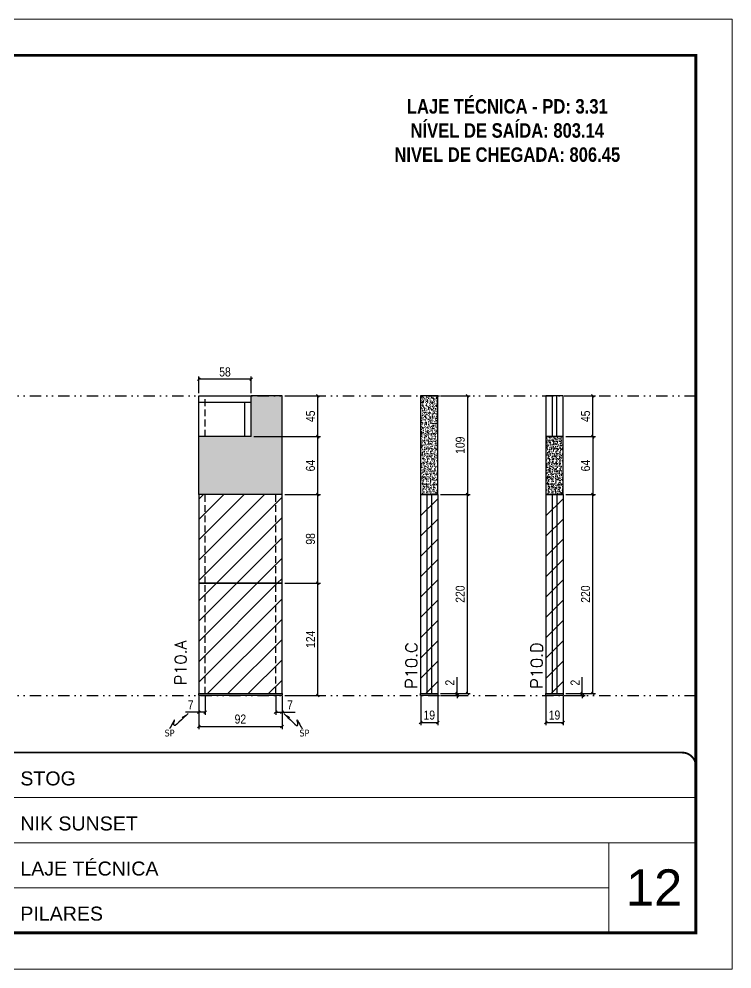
# Model space of a CAD drawing. Extents: x 808 to 7089, y -98 to 17032.
# Drawn here: x 6274 to 7062, y 13685 to 14735 of the extents above; entities that cross this region are included whole.
import ezdxf

# ---------------------------------------------------------------- set-up
doc = ezdxf.new("R2010")
doc.units = 0
for name, pattern in [('CONTINUO', [0]), ('DASHED', [0.75, 0.5, -0.25]), ('DIVIDE2', [0.625, 0.25, -0.125, 0, -0.125, 0, -0.125]), ('HIDDEN', [0.375, 0.25, -0.125])]:
    doc.linetypes.add(name, pattern=pattern)
for name, color, linetype, lineweight in [('CARIMBO', 255, 'Continuous', 9), ('Folhas', 255, 'Continuous', 9), ('REAPROVEITAMENTO', 251, 'Continuous', 9), ('SARRAFO DE PRESSAO', 251, 'DASHED', 9), ('Texto Seção', 7, 'Continuous', 15)]:
    doc.layers.add(name, color=color, linetype=linetype, lineweight=lineweight)
for name, color, linetype in [('COTA', 241, 'Continuous'), ('NOMENCLATURA', 7, 'Continuous'), ('Nível', 160, 'Continuous'), ('Painéis', 200, 'Continuous'), ('SARR_2.2x7', 40, 'Continuous'), ('Sarrafo de Pressão', 42, 'HIDDEN'), ('texto', 7, 'Continuous')]:
    doc.layers.add(name, color=color, linetype=linetype)
doc.styles.add('ARIAL', font='arial.ttf')
doc.styles.add('COTA TECNICA', font='techl___.ttf', dxfattribs={"height": 10})
doc.styles.add('COTA TECNICA-50', font='techl___.ttf', dxfattribs={"height": 10})
doc.styles.add('REGUA-120', font='ROMANS.shx', dxfattribs={"height": 15})
doc.styles.add('ROMANC', font='techb___.ttf', dxfattribs={"height": 2.5})
doc.styles.get("Standard").update_dxf_attribs({"font": 'arial.ttf'})
doc.dimstyles.new('COTA PAINEL-50', dxfattribs={"dimtxt": 10, "dimasz": 3, "dimexe": 3, "dimexo": 3, "dimgap": 3, "dimtad": 1, "dimdec": 1, "dimzin": 12, "dimdsep": 46, "dimtxsty": 'COTA TECNICA-50', "dimblk1": 'OBLIQUE', "dimblk2": 'OBLIQUE', "dimsah": 1, "dimcen": 0.9, "dimclrd": 4, "dimclre": 4, "dimclrt": 240, "dimadec": 1, "dimazin": 3, "dimtfac": 1, "dimtdec": 1, "dimtmove": 0, "dimatfit": 3, "dimfxl": 1, "dimtolj": 1, "dimtzin": 12, "dimarcsym": 0})
doc.dimstyles.new('PAINEL', dxfattribs={"dimtxt": 10, "dimasz": 3, "dimexe": 3, "dimexo": 3, "dimgap": 3, "dimtad": 1, "dimdec": 1, "dimzin": 12, "dimdsep": 46, "dimtxsty": 'COTA TECNICA', "dimblk1": 'OBLIQUE', "dimblk2": 'OBLIQUE', "dimsah": 1, "dimcen": 0.9, "dimclrd": 4, "dimclre": 4, "dimclrt": 240, "dimadec": 1, "dimazin": 3, "dimtfac": 1, "dimtdec": 1, "dimtmove": 0, "dimatfit": 3, "dimfxl": 1, "dimtolj": 1, "dimtzin": 12, "dimarcsym": 0})
doc.dimstyles.get("Standard").update_dxf_attribs({"dimtxt": 0.18, "dimasz": 0.18, "dimexe": 0.18, "dimexo": 0.0625, "dimgap": 0.09, "dimtad": 0, "dimtih": 1, "dimtoh": 1, "dimdec": 4, "dimzin": 0, "dimdsep": 46, "dimtxsty": 'Standard', "dimcen": 0.09, "dimadec": 0, "dimazin": 0, "dimtfac": 1, "dimtdec": 4, "dimtofl": 0, "dimtmove": 0, "dimatfit": 3, "dimfxl": 1, "dimtolj": 1, "dimtzin": 0, "dimarcsym": 0})
pattern_1 = [(45, (1585, 0), (-11.22532, 11.22532), [])]

# ---------------------------------------------------------------- blocks, each defined once
blk = doc.blocks.new('9999999999')
at = {"color": 30, "linetype": 'CONTINUO'}
for p, q in [((98564.6, 34379.6), (99584, 34379.6)), ((98564.6, 34329.8), (99488, 34329.8)), ((99584, 34329.8), (99488, 34329.8)), ((99488, 34329.8), (99488, 34230.2)), ((98564.6, 34280), (99488, 34280))]:
    blk.add_line(p, q, dxfattribs=at)
at = {"color": 30, "linetype": 'CONTINUO', "const_width": 2}
blk.add_lwpolyline([(99584, 34230.2), (99584, 34414.4, 0.414214), (99569, 34429.4), (98229, 34429.4, 0.414214), (98214, 34414.4), (98214, 34245.2, 0.414214), (98229, 34230.2), (99584, 34230.2)], format="xyb", dxfattribs=at)
at = {"layer": 'Folhas'}
blk.add_lwpolyline([(98139, 34190.2), (99624, 34190.2), (99624, 35240.2), (98139, 35240.2)], close=True, dxfattribs=at)
at = {"layer": 'Folhas', "color": 30, "const_width": 3}
blk.add_lwpolyline([(98214, 34230.2), (99584, 34230.2), (99584, 35200.2), (98214, 35200.2)], close=True, dxfattribs=at)
at = {"color": 7, "linetype": 'Continuous', "ltscale": 5, "style": 'ARIAL'}
for s, height, p in [('STOG', 15.48, (98837.7, 34393.1)), ('NIK SUNSET', 15.48, (98837.7, 34343.3)), ('LAJE TÉCNICA', 15.483, (98837.7, 34293.5)), ('PILARES', 15.48, (98837.7, 34243.7))]:
    blk.add_text(s, height=height, dxfattribs=at).set_placement(p)
blk = doc.blocks.new('_Oblique')
at = {"color": 0, "linetype": 'ByBlock', "lineweight": -2}
blk.add_line((-0.5, -0.5), (0.5, 0.5), dxfattribs=at)
blk = doc.blocks.new('*D258')
at = {"layer": 'COTA', "color": 4, "lineweight": -2, "transparency": 16777216}
for p, q in [((6472.5, 13986.7), (6472.5, 13950.4)), ((6564.5, 13986.7), (6564.5, 13950.4)), ((6472.5, 13953.4), (6564.5, 13953.4))]:
    blk.add_line(p, q, dxfattribs=at)
at = {"layer": 'Defpoints', "color": 0, "transparency": 16777216}
for p in [(6472.5, 13989.7), (6564.5, 13989.7), (6564.5, 13953.4)]:
    blk.add_point(p, dxfattribs=at)
at = {"layer": 'COTA', "color": 4, "lineweight": -2, "transparency": 16777216, "xscale": 3, "yscale": 3, "zscale": 3, "rotation": 180}
blk.add_blockref('_Oblique', (6472.5, 13953.4), dxfattribs=at)
at = {"layer": 'COTA', "color": 4, "lineweight": -2, "transparency": 16777216, "xscale": 3, "yscale": 3, "zscale": 3}
blk.add_blockref('_Oblique', (6564.5, 13953.4), dxfattribs=at)
at = {"layer": 'COTA', "color": 240, "transparency": 16777216, "insert": (6518.5, 13961.5), "char_height": 10, "attachment_point": 5, "style": 'COTA TECNICA'}
blk.add_mtext('\\A1;92', dxfattribs=at)
blk = doc.blocks.new('*D259')
at = {"layer": 'COTA', "color": 4, "lineweight": -2, "transparency": 16777216}
for p, q in [((6479.5, 13986.7), (6479.5, 13966.2)), ((6472.5, 13984.7), (6472.5, 13966.2)), ((6472.5, 13969.2), (6457.8, 13969.2)), ((6479.5, 13969.2), (6472.5, 13969.2))]:
    blk.add_line(p, q, dxfattribs=at)
at = {"layer": 'Defpoints', "color": 0, "transparency": 16777216}
for p in [(6472.5, 13987.7), (6479.5, 13989.7), (6472.5, 13969.2)]:
    blk.add_point(p, dxfattribs=at)
at = {"layer": 'COTA', "color": 4, "lineweight": -2, "transparency": 16777216, "xscale": 3, "yscale": 3, "zscale": 3, "rotation": 180}
blk.add_blockref('_Oblique', (6472.5, 13969.2), dxfattribs=at)
at = {"layer": 'COTA', "color": 4, "lineweight": -2, "transparency": 16777216, "xscale": 3, "yscale": 3, "zscale": 3}
blk.add_blockref('_Oblique', (6479.5, 13969.2), dxfattribs=at)
at = {"layer": 'COTA', "color": 240, "transparency": 16777216, "insert": (6463.6, 13977.3), "char_height": 10, "attachment_point": 5, "style": 'COTA TECNICA-50'}
blk.add_mtext('\\A1;7', dxfattribs=at)
blk = doc.blocks.new('*D260')
at = {"layer": 'COTA', "color": 4, "lineweight": -2, "transparency": 16777216}
for p, q in [((6557.5, 13986.7), (6557.5, 13966.2)), ((6564.5, 13984.7), (6564.5, 13966.2)), ((6557.5, 13969.2), (6564.5, 13969.2)), ((6564.5, 13969.2), (6579.2, 13969.2))]:
    blk.add_line(p, q, dxfattribs=at)
at = {"layer": 'Defpoints', "color": 0, "transparency": 16777216}
for p in [(6557.5, 13989.7), (6564.5, 13987.7), (6564.5, 13969.2)]:
    blk.add_point(p, dxfattribs=at)
at = {"layer": 'COTA', "color": 4, "lineweight": -2, "transparency": 16777216, "xscale": 3, "yscale": 3, "zscale": 3, "rotation": 180}
blk.add_blockref('_Oblique', (6557.5, 13969.2), dxfattribs=at)
at = {"layer": 'COTA', "color": 4, "lineweight": -2, "transparency": 16777216, "xscale": 3, "yscale": 3, "zscale": 3}
blk.add_blockref('_Oblique', (6564.5, 13969.2), dxfattribs=at)
at = {"layer": 'COTA', "color": 240, "transparency": 16777216, "insert": (6573.4, 13977.3), "char_height": 10, "attachment_point": 5, "style": 'COTA TECNICA-50'}
blk.add_mtext('\\A1;7', dxfattribs=at)
blk = doc.blocks.new('*D261')
at = {"layer": 'COTA', "color": 4, "linetype": 'ByBlock', "lineweight": -2, "transparency": 16777216}
for p, q in [((6567.5, 14111.7), (6607.2, 14111.7)), ((6604.2, 13987.7), (6604.2, 14111.7)), ((6567.5, 13987.7), (6607.2, 13987.7))]:
    blk.add_line(p, q, dxfattribs=at)
at = {"layer": 'Defpoints', "color": 0, "linetype": 'ByBlock', "transparency": 16777216}
for p in [(6564.5, 14111.7), (6604.2, 14111.7), (6564.5, 13987.7)]:
    blk.add_point(p, dxfattribs=at)
at = {"layer": 'COTA', "color": 4, "linetype": 'ByBlock', "lineweight": -2, "transparency": 16777216, "xscale": 3, "yscale": 3, "zscale": 3}
for p, rotation in [((6604.2, 14111.7), 90), ((6604.2, 13987.7), 270)]:
    blk.add_blockref('_Oblique', p, dxfattribs=dict(at, rotation=rotation))
at = {"layer": 'COTA', "color": 240, "linetype": 'ByBlock', "transparency": 16777216, "insert": (6596.1, 14049.7), "char_height": 10, "attachment_point": 5, "rotation": 90, "style": 'COTA TECNICA'}
blk.add_mtext('\\A1;124', dxfattribs=at)
blk = doc.blocks.new('*D263')
at = {"layer": 'COTA', "color": 4, "linetype": 'ByBlock', "lineweight": -2, "transparency": 16777216}
for p, q in [((6567.5, 14111.7), (6607.2, 14111.7)), ((6604.2, 13987.7), (6604.2, 14111.7)), ((6567.5, 13987.7), (6607.2, 13987.7))]:
    blk.add_line(p, q, dxfattribs=at)
at = {"layer": 'Defpoints', "color": 0, "linetype": 'ByBlock', "transparency": 16777216}
for p in [(6564.5, 14111.7), (6604.2, 14111.7), (6564.5, 13987.7)]:
    blk.add_point(p, dxfattribs=at)
at = {"layer": 'COTA', "color": 4, "linetype": 'ByBlock', "lineweight": -2, "transparency": 16777216, "xscale": 3, "yscale": 3, "zscale": 3}
for p, rotation in [((6604.2, 14111.7), 90), ((6604.2, 13987.7), 270)]:
    blk.add_blockref('_Oblique', p, dxfattribs=dict(at, rotation=rotation))
at = {"layer": 'COTA', "color": 240, "linetype": 'ByBlock', "transparency": 16777216, "insert": (6596.1, 14049.7), "char_height": 10, "attachment_point": 5, "rotation": 90, "style": 'COTA TECNICA'}
blk.add_mtext('\\A1;124', dxfattribs=at)
blk = doc.blocks.new('*D264')
at = {"layer": 'COTA', "color": 4, "lineweight": -2, "transparency": 16777216}
for p, q in [((6567.5, 14209.7), (6607.2, 14209.7)), ((6604.2, 14111.7), (6604.2, 14209.7)), ((6567.5, 14111.7), (6607.2, 14111.7))]:
    blk.add_line(p, q, dxfattribs=at)
at = {"layer": 'Defpoints', "color": 0, "transparency": 16777216}
for p in [(6564.5, 14209.7), (6604.2, 14209.7), (6564.5, 14111.7)]:
    blk.add_point(p, dxfattribs=at)
at = {"layer": 'COTA', "color": 4, "lineweight": -2, "transparency": 16777216, "xscale": 3, "yscale": 3, "zscale": 3}
for p, rotation in [((6604.2, 14209.7), 90), ((6604.2, 14111.7), 270)]:
    blk.add_blockref('_Oblique', p, dxfattribs=dict(at, rotation=rotation))
at = {"layer": 'COTA', "color": 240, "transparency": 16777216, "insert": (6596, 14160.7), "char_height": 10, "attachment_point": 5, "rotation": 90, "style": 'COTA TECNICA-50'}
blk.add_mtext('\\A1;98', dxfattribs=at)
blk = doc.blocks.new('*D265')
at = {"layer": 'COTA', "color": 4, "lineweight": -2, "transparency": 16777216}
for p, q in [((6533.5, 14273.7), (6607.2, 14273.7)), ((6604.2, 14209.7), (6604.2, 14273.7)), ((6567.5, 14209.7), (6607.2, 14209.7))]:
    blk.add_line(p, q, dxfattribs=at)
at = {"layer": 'Defpoints', "color": 0, "transparency": 16777216}
for p in [(6530.5, 14273.7), (6604.2, 14273.7), (6564.5, 14209.7)]:
    blk.add_point(p, dxfattribs=at)
at = {"layer": 'COTA', "color": 4, "lineweight": -2, "transparency": 16777216, "xscale": 3, "yscale": 3, "zscale": 3}
for p, rotation in [((6604.2, 14273.7), 90), ((6604.2, 14209.7), 270)]:
    blk.add_blockref('_Oblique', p, dxfattribs=dict(at, rotation=rotation))
at = {"layer": 'COTA', "color": 240, "transparency": 16777216, "insert": (6596, 14241.7), "char_height": 10, "attachment_point": 5, "rotation": 90, "style": 'COTA TECNICA-50'}
blk.add_mtext('\\A1;64', dxfattribs=at)
blk = doc.blocks.new('*D270')
at = {"layer": 'COTA', "color": 4, "lineweight": -2, "transparency": 16777216}
for p, q in [((6717.7, 13986.7), (6717.7, 13954.8)), ((6736.7, 13986.7), (6736.7, 13954.8)), ((6717.7, 13957.8), (6736.7, 13957.8))]:
    blk.add_line(p, q, dxfattribs=at)
at = {"layer": 'Defpoints', "color": 0, "transparency": 16777216}
for p in [(6717.7, 13989.7), (6736.7, 13989.7), (6736.7, 13957.8)]:
    blk.add_point(p, dxfattribs=at)
at = {"layer": 'COTA', "color": 4, "lineweight": -2, "transparency": 16777216, "xscale": 3, "yscale": 3, "zscale": 3, "rotation": 180}
blk.add_blockref('_Oblique', (6717.7, 13957.8), dxfattribs=at)
at = {"layer": 'COTA', "color": 4, "lineweight": -2, "transparency": 16777216, "xscale": 3, "yscale": 3, "zscale": 3}
blk.add_blockref('_Oblique', (6736.7, 13957.8), dxfattribs=at)
at = {"layer": 'COTA', "color": 240, "transparency": 16777216, "insert": (6727.2, 13965.9), "char_height": 10, "attachment_point": 5, "style": 'COTA TECNICA'}
blk.add_mtext('\\A1;19', dxfattribs=at)
blk = doc.blocks.new('*D271')
at = {"layer": 'COTA', "color": 4, "lineweight": -2, "transparency": 16777216}
for p, q in [((6757.9, 13989.7), (6757.9, 14007.9)), ((6739.7, 13989.7), (6760.9, 13989.7)), ((6739.7, 13987.7), (6760.9, 13987.7)), ((6757.9, 13987.7), (6757.9, 13989.7)), ((6757.9, 13987.7), (6757.9, 13984.7))]:
    blk.add_line(p, q, dxfattribs=at)
at = {"layer": 'Defpoints', "color": 0, "transparency": 16777216}
for p in [(6736.7, 13989.7), (6736.7, 13987.7), (6757.9, 13989.7)]:
    blk.add_point(p, dxfattribs=at)
at = {"layer": 'COTA', "color": 4, "lineweight": -2, "transparency": 16777216, "xscale": 3, "yscale": 3, "zscale": 3}
for p, rotation in [((6757.9, 13989.7), 270), ((6757.9, 13987.7), 90)]:
    blk.add_blockref('_Oblique', p, dxfattribs=dict(at, rotation=rotation))
at = {"layer": 'COTA', "color": 240, "transparency": 16777216, "insert": (6749.9, 14001.8), "char_height": 10, "attachment_point": 5, "rotation": 90, "style": 'COTA TECNICA-50'}
blk.add_mtext('\\A1;2', dxfattribs=at)
blk = doc.blocks.new('*D286')
at = {"layer": 'COTA', "color": 4, "linetype": 'ByBlock', "lineweight": -2, "transparency": 16777216}
for p, q in [((6739.7, 14318.7), (6772.5, 14318.7)), ((6769.5, 14318.7), (6769.5, 14209.7)), ((6739.7, 14209.7), (6772.5, 14209.7))]:
    blk.add_line(p, q, dxfattribs=at)
at = {"layer": 'Defpoints', "color": 0, "linetype": 'ByBlock', "transparency": 16777216}
for p in [(6736.7, 14318.7), (6736.7, 14209.7), (6769.5, 14209.7)]:
    blk.add_point(p, dxfattribs=at)
at = {"layer": 'COTA', "color": 4, "linetype": 'ByBlock', "lineweight": -2, "transparency": 16777216, "xscale": 3, "yscale": 3, "zscale": 3}
for p, rotation in [((6769.5, 14318.7), 90), ((6769.5, 14209.7), 270)]:
    blk.add_blockref('_Oblique', p, dxfattribs=dict(at, rotation=rotation))
at = {"layer": 'COTA', "color": 240, "linetype": 'ByBlock', "transparency": 16777216, "insert": (6761.4, 14264.2), "char_height": 10, "attachment_point": 5, "rotation": 90, "style": 'COTA TECNICA'}
blk.add_mtext('\\A1;109', dxfattribs=at)
blk = doc.blocks.new('*D272')
at = {"layer": 'COTA', "color": 4, "lineweight": -2, "transparency": 16777216}
for p, q in [((6739.7, 14209.7), (6772.5, 14209.7)), ((6769.5, 13989.7), (6769.5, 14209.7)), ((6739.7, 13989.7), (6772.5, 13989.7))]:
    blk.add_line(p, q, dxfattribs=at)
at = {"layer": 'Defpoints', "color": 0, "transparency": 16777216}
for p in [(6736.7, 14209.7), (6769.5, 14209.7), (6736.7, 13989.7)]:
    blk.add_point(p, dxfattribs=at)
at = {"layer": 'COTA', "color": 4, "lineweight": -2, "transparency": 16777216, "xscale": 3, "yscale": 3, "zscale": 3}
for p, rotation in [((6769.5, 14209.7), 90), ((6769.5, 13989.7), 270)]:
    blk.add_blockref('_Oblique', p, dxfattribs=dict(at, rotation=rotation))
at = {"layer": 'COTA', "color": 240, "transparency": 16777216, "insert": (6761.4, 14099.7), "char_height": 10, "attachment_point": 5, "rotation": 90, "style": 'COTA TECNICA-50'}
blk.add_mtext('\\A1;220', dxfattribs=at)
blk = doc.blocks.new('*D254')
at = {"layer": 'COTA', "color": 4, "lineweight": -2, "transparency": 16777216}
for p, q in [((6856.1, 13986.7), (6856.1, 13954.8)), ((6875.1, 13986.7), (6875.1, 13954.8)), ((6856.1, 13957.8), (6875.1, 13957.8))]:
    blk.add_line(p, q, dxfattribs=at)
at = {"layer": 'Defpoints', "color": 0, "transparency": 16777216}
for p in [(6856.1, 13989.7), (6875.1, 13989.7), (6875.1, 13957.8)]:
    blk.add_point(p, dxfattribs=at)
at = {"layer": 'COTA', "color": 4, "lineweight": -2, "transparency": 16777216, "xscale": 3, "yscale": 3, "zscale": 3, "rotation": 180}
blk.add_blockref('_Oblique', (6856.1, 13957.8), dxfattribs=at)
at = {"layer": 'COTA', "color": 4, "lineweight": -2, "transparency": 16777216, "xscale": 3, "yscale": 3, "zscale": 3}
blk.add_blockref('_Oblique', (6875.1, 13957.8), dxfattribs=at)
at = {"layer": 'COTA', "color": 240, "transparency": 16777216, "insert": (6865.6, 13965.9), "char_height": 10, "attachment_point": 5, "style": 'COTA TECNICA'}
blk.add_mtext('\\A1;19', dxfattribs=at)
blk = doc.blocks.new('*D255')
at = {"layer": 'COTA', "color": 4, "lineweight": -2, "transparency": 16777216}
for p, q in [((6896.3, 13989.7), (6896.3, 14007.9)), ((6878.1, 13989.7), (6899.3, 13989.7)), ((6878.1, 13987.7), (6899.3, 13987.7)), ((6896.3, 13987.7), (6896.3, 13989.7)), ((6896.3, 13987.7), (6896.3, 13984.7))]:
    blk.add_line(p, q, dxfattribs=at)
at = {"layer": 'Defpoints', "color": 0, "transparency": 16777216}
for p in [(6875.1, 13989.7), (6875.1, 13987.7), (6896.3, 13989.7)]:
    blk.add_point(p, dxfattribs=at)
at = {"layer": 'COTA', "color": 4, "lineweight": -2, "transparency": 16777216, "xscale": 3, "yscale": 3, "zscale": 3}
for p, rotation in [((6896.3, 13989.7), 270), ((6896.3, 13987.7), 90)]:
    blk.add_blockref('_Oblique', p, dxfattribs=dict(at, rotation=rotation))
at = {"layer": 'COTA', "color": 240, "transparency": 16777216, "insert": (6888.3, 14001.8), "char_height": 10, "attachment_point": 5, "rotation": 90, "style": 'COTA TECNICA-50'}
blk.add_mtext('\\A1;2', dxfattribs=at)
blk = doc.blocks.new('*D282')
at = {"layer": 'COTA', "color": 4, "linetype": 'ByBlock', "lineweight": -2, "transparency": 16777216}
for p, q in [((6878.1, 14273.7), (6911, 14273.7)), ((6908, 14273.7), (6908, 14209.7)), ((6878.1, 14209.7), (6911, 14209.7))]:
    blk.add_line(p, q, dxfattribs=at)
at = {"layer": 'Defpoints', "color": 0, "linetype": 'ByBlock', "transparency": 16777216}
for p in [(6875.1, 14273.7), (6875.1, 14209.7), (6908, 14209.7)]:
    blk.add_point(p, dxfattribs=at)
at = {"layer": 'COTA', "color": 4, "linetype": 'ByBlock', "lineweight": -2, "transparency": 16777216, "xscale": 3, "yscale": 3, "zscale": 3}
for p, rotation in [((6908, 14273.7), 90), ((6908, 14209.7), 270)]:
    blk.add_blockref('_Oblique', p, dxfattribs=dict(at, rotation=rotation))
at = {"layer": 'COTA', "color": 240, "linetype": 'ByBlock', "transparency": 16777216, "insert": (6899.9, 14241.7), "char_height": 10, "attachment_point": 5, "rotation": 90, "style": 'COTA TECNICA'}
blk.add_mtext('\\A1;64', dxfattribs=at)
blk = doc.blocks.new('*D256')
at = {"layer": 'COTA', "color": 4, "lineweight": -2, "transparency": 16777216}
for p, q in [((6878.1, 14209.7), (6911, 14209.7)), ((6908, 13989.7), (6908, 14209.7)), ((6878.1, 13989.7), (6911, 13989.7))]:
    blk.add_line(p, q, dxfattribs=at)
at = {"layer": 'Defpoints', "color": 0, "transparency": 16777216}
for p in [(6875.1, 14209.7), (6908, 14209.7), (6875.1, 13989.7)]:
    blk.add_point(p, dxfattribs=at)
at = {"layer": 'COTA', "color": 4, "lineweight": -2, "transparency": 16777216, "xscale": 3, "yscale": 3, "zscale": 3}
for p, rotation in [((6908, 14209.7), 90), ((6908, 13989.7), 270)]:
    blk.add_blockref('_Oblique', p, dxfattribs=dict(at, rotation=rotation))
at = {"layer": 'COTA', "color": 240, "transparency": 16777216, "insert": (6899.9, 14099.7), "char_height": 10, "attachment_point": 5, "rotation": 90, "style": 'COTA TECNICA-50'}
blk.add_mtext('\\A1;220', dxfattribs=at)
blk = doc.blocks.new('*D257')
at = {"layer": 'COTA', "color": 4, "lineweight": -2, "transparency": 16777216}
for p, q in [((6878.1, 14318.7), (6911, 14318.7)), ((6908, 14273.7), (6908, 14318.7)), ((6878.1, 14273.7), (6911, 14273.7))]:
    blk.add_line(p, q, dxfattribs=at)
at = {"layer": 'Defpoints', "color": 0, "transparency": 16777216}
for p in [(6875.1, 14318.7), (6908, 14318.7), (6875.1, 14273.7)]:
    blk.add_point(p, dxfattribs=at)
at = {"layer": 'COTA', "color": 4, "lineweight": -2, "transparency": 16777216, "xscale": 3, "yscale": 3, "zscale": 3}
for p, rotation in [((6908, 14318.7), 90), ((6908, 14273.7), 270)]:
    blk.add_blockref('_Oblique', p, dxfattribs=dict(at, rotation=rotation))
at = {"layer": 'COTA', "color": 240, "transparency": 16777216, "insert": (6899.9, 14296.2), "char_height": 10, "attachment_point": 5, "rotation": 90, "style": 'COTA TECNICA'}
blk.add_mtext('\\A1;45', dxfattribs=at)
blk = doc.blocks.new('*D283')
at = {"layer": 'COTA', "color": 4, "lineweight": -2, "transparency": 16777216}
for p, q in [((6567.5, 14318.7), (6607.2, 14318.7)), ((6604.2, 14273.7), (6604.2, 14318.7)), ((6533.5, 14273.7), (6607.2, 14273.7))]:
    blk.add_line(p, q, dxfattribs=at)
at = {"layer": 'Defpoints', "color": 0, "transparency": 16777216}
for p in [(6564.5, 14318.7), (6604.2, 14318.7), (6530.5, 14273.7)]:
    blk.add_point(p, dxfattribs=at)
at = {"layer": 'COTA', "color": 4, "lineweight": -2, "transparency": 16777216, "xscale": 3, "yscale": 3, "zscale": 3}
for p, rotation in [((6604.2, 14318.7), 90), ((6604.2, 14273.7), 270)]:
    blk.add_blockref('_Oblique', p, dxfattribs=dict(at, rotation=rotation))
at = {"layer": 'COTA', "color": 240, "transparency": 16777216, "insert": (6596, 14296.2), "char_height": 10, "attachment_point": 5, "rotation": 90, "style": 'COTA TECNICA'}
blk.add_mtext('\\A1;45', dxfattribs=at)
blk = doc.blocks.new('*D284')
at = {"layer": 'COTA', "color": 4, "lineweight": -2, "transparency": 16777216}
for p, q in [((6472.5, 14321.7), (6472.5, 14340.1)), ((6530.5, 14337.1), (6472.5, 14337.1)), ((6530.5, 14321.7), (6530.5, 14340.1))]:
    blk.add_line(p, q, dxfattribs=at)
at = {"layer": 'Defpoints', "color": 0, "transparency": 16777216}
for p in [(6472.5, 14337.1), (6472.5, 14318.7), (6530.5, 14318.7)]:
    blk.add_point(p, dxfattribs=at)
at = {"layer": 'COTA', "color": 4, "lineweight": -2, "transparency": 16777216, "xscale": 3, "yscale": 3, "zscale": 3, "rotation": 180}
blk.add_blockref('_Oblique', (6472.5, 14337.1), dxfattribs=at)
at = {"layer": 'COTA', "color": 4, "lineweight": -2, "transparency": 16777216, "xscale": 3, "yscale": 3, "zscale": 3}
blk.add_blockref('_Oblique', (6530.5, 14337.1), dxfattribs=at)
at = {"layer": 'COTA', "color": 240, "transparency": 16777216, "insert": (6501.5, 14345.2), "char_height": 10, "attachment_point": 5, "style": 'COTA TECNICA'}
blk.add_mtext('\\A1;58', dxfattribs=at)

msp = doc.modelspace()

# ---------------------------------------------------------------- hatches: boundary and pattern name
at = {"layer": 'COTA', "linetype": 'ByBlock'}
h = msp.add_hatch(dxfattribs=at)
h.set_pattern_fill('AR-CONC', color=256, scale=0.03)
h.set_pattern_definition([(50, (1585, 0), (5.4655401, -0.4781726), [0.5715, -6.2865]), (355, (1585, 0), (-1.0573026, 5.7317054), [0.4572, -5.0292175]), (100.451445, (1585.4555, -0.04), (4.4082374, 5.2535326), [0.4857003, -5.3427073]), (46.1842, (1585, 1.524), (8.1323712, -1.2612698), [0.85725, -9.42975]), (96.63556, (1585.678, 1.419), (7.122124, 7.4227837), [0.7285507, -8.0140682]), (351.18415, (1585, 1.524), (7.122124, 7.4227837), [0.685799, -7.543792]), (21, (1585.762, 1.143), (4.5484317, -3.067956), [0.5715, -6.2865]), (326, (1585.762, 1.143), (1.8540609, 5.525639), [0.4572, -5.0292]), (71.451445, (1586.141, 0.8873), (6.4024926, 2.457683), [0.4857003, -5.3426981]), (37.5, (1585, 0), (0.0926581, 2.53665117), [0, -4.96824, 0, -5.1054, 0, -5.04825]), (7.5, (1585, 0), (2.00458988, 3.00541724), [0, -2.91084, 0, -4.85394, 0, -1.92405]), (327.5, (1583.3007, 0), (4.06771786, -0.17186232), [0, -1.905, 0, -5.9436, 0, -7.8867]), (317.5, (1582.5387, 0), (4.4438754, 0.7627947), [0, -2.4765, 0, -3.94716, 0, -5.6007])])
h.paths.add_polyline_path([(6472.51, 14273.74), (6472.51, 14209.74), (6564.51, 14209.74), (6564.51, 14318.74), (6530.51, 14318.74), (6530.51, 14273.74)])
h = msp.add_hatch(dxfattribs=at)
h.set_pattern_fill('AR-CONC', color=256, scale=0.03)
h.set_pattern_definition([(50, (-2371.448, 10161.7484), (5.46554, -0.4781726), [0.5715, -6.2865]), (355, (-2371.448, 10161.7484), (-1.0573026, 5.7317054), [0.4572, -5.0292175]), (100.451445, (-2370.9924, 10161.7086), (4.4082374, 5.2535326), [0.4857003, -5.3427073]), (46.1842, (-2371.448, 10163.2724), (8.132371, -1.26127), [0.85725, -9.42975]), (96.63556, (-2370.77, 10163.167), (7.122124, 7.422784), [0.728551, -8.014068]), (351.18415, (-2371.448, 10163.272), (7.122124, 7.422784), [0.685799, -7.543792]), (21, (-2370.686, 10162.8914), (4.5484317, -3.067956), [0.5715, -6.2865]), (326, (-2370.686, 10162.8914), (1.854061, 5.525639), [0.4572, -5.0292]), (71.451445, (-2370.307, 10162.636), (6.4024926, 2.457683), [0.4857003, -5.342698]), (37.5, (-2371.4478, 10161.7484), (0.0926581, 2.53665117), [0, -4.96824, 0, -5.1054, 0, -5.04825]), (7.5, (-2371.4478, 10161.7484), (2.0045899, 3.00541724), [0, -2.91084, 0, -4.85394, 0, -1.92405]), (327.5, (-2373.147, 10161.7484), (4.06771786, -0.1718623), [0, -1.905, 0, -5.9436, 0, -7.8867]), (317.5, (-2373.909, 10161.7484), (4.4438754, 0.7627947), [0, -2.4765, 0, -3.94716, 0, -5.6007])])
h.paths.add_polyline_path([(6736.67, 14318.74), (6717.67, 14318.74), (6717.67, 14209.72), (6736.67, 14209.72)])
h = msp.add_hatch(dxfattribs=at)
h.set_pattern_fill('AR-CONC', color=256, scale=0.03)
h.set_pattern_definition([(50, (-2232.9895, 10161.7484), (5.46554, -0.4781726), [0.5715, -6.2865]), (355, (-2232.9895, 10161.7484), (-1.0573026, 5.7317054), [0.4572, -5.0292175]), (100.451445, (-2232.534, 10161.7086), (4.4082374, 5.2535326), [0.4857003, -5.3427073]), (46.1842, (-2232.9895, 10163.2724), (8.132371, -1.26127), [0.85725, -9.42975]), (96.63556, (-2232.312, 10163.167), (7.122124, 7.422784), [0.728551, -8.014068]), (351.18415, (-2232.9895, 10163.272), (7.122124, 7.422784), [0.685799, -7.543792]), (21, (-2232.2275, 10162.8914), (4.5484317, -3.067956), [0.5715, -6.2865]), (326, (-2232.2275, 10162.8914), (1.854061, 5.525639), [0.4572, -5.0292]), (71.451445, (-2231.8485, 10162.636), (6.4024926, 2.457683), [0.4857003, -5.342698]), (37.5, (-2232.9895, 10161.7484), (0.0926581, 2.53665117), [0, -4.96824, 0, -5.1054, 0, -5.04825]), (7.5, (-2232.9895, 10161.7484), (2.0045899, 3.00541724), [0, -2.91084, 0, -4.85394, 0, -1.92405]), (327.5, (-2234.6888, 10161.7484), (4.06771786, -0.1718623), [0, -1.905, 0, -5.9436, 0, -7.8867]), (317.5, (-2235.4508, 10161.7484), (4.4438754, 0.7627947), [0, -2.4765, 0, -3.94716, 0, -5.6007])])
h.paths.add_polyline_path([(6875.13, 14273.74), (6856.13, 14273.74), (6856.13, 14209.72), (6875.13, 14209.72)])
at = {"layer": 'REAPROVEITAMENTO', "linetype": 'ByBlock'}
h = msp.add_hatch(dxfattribs=at)
h.set_pattern_fill('ANSI31', color=256, scale=5, style=2)
h.set_pattern_definition(pattern_1)
h.paths.add_polyline_path([(6472.51, 14209.74), (6564.51, 14209.74), (6564.51, 14111.74), (6472.51, 14111.74)])
h = msp.add_hatch(dxfattribs=at)
h.set_pattern_fill('ANSI31', color=256, scale=5, style=2)
h.set_pattern_definition([(45, (3131.5, 4987.314), (-11.22532, 11.22532), [])])
h.paths.add_polyline_path([(6736.67, 13989.72), (6736.67, 14209.72), (6717.67, 14209.72), (6717.67, 13989.72)])
h = msp.add_hatch(dxfattribs=at)
h.set_pattern_fill('ANSI31', color=256, scale=5, style=2)
h.set_pattern_definition([(45, (3269.958, 4987.314), (-11.22532, 11.22532), [])])
h.paths.add_polyline_path([(6875.13, 13989.72), (6875.13, 14209.72), (6856.13, 14209.72), (6856.13, 13989.72)])
h = msp.add_hatch(dxfattribs=at)
h.set_pattern_fill('ANSI31', color=256, scale=5, style=2)
h.set_pattern_definition(pattern_1)
h.paths.add_polyline_path([(6472.51, 14111.74), (6564.51, 14111.74), (6564.51, 13989.74), (6472.51, 13989.74)])

# ---------------------------------------------------------------- linework, layer by layer
at = {"layer": 'COTA', "linetype": 'ByBlock'}
for p, q in [((6564.51, 14318.74), (6530.51, 14318.74)), ((6564.51, 14209.74), (6564.51, 14318.74)), ((6472.51, 14209.74), (6472.51, 14273.74)), ((6564.51, 14273.74), (6564.51, 14273.74))]:
    msp.add_line(p, q, dxfattribs=at)
for points in [[(6717.67, 14209.72), (6736.67, 14209.72), (6736.67, 14318.74), (6717.67, 14318.74)], [(6856.13, 14209.72), (6875.13, 14209.72), (6875.13, 14273.74), (6856.13, 14273.74)]]:
    msp.add_lwpolyline(points, close=True, dxfattribs=at)
at = {"layer": 'Nível', "color": 4, "linetype": 'DIVIDE2', "ltscale": 50}
for p, q in [((5971.34, 14318.74), (7021.67, 14318.74)), ((5971.34, 13987.74), (7021.67, 13987.74))]:
    msp.add_line(p, q, dxfattribs=at)
at = {"layer": 'Painéis'}
for p, q in [((6472.51, 14273.74), (6472.51, 14318.74)), ((6472.51, 14318.74), (6530.51, 14318.74)), ((6530.51, 14273.74), (6530.51, 14318.74)), ((6875.13, 14318.74), (6856.13, 14318.74)), ((6856.13, 14318.74), (6856.13, 14273.74)), ((6875.13, 14273.74), (6875.13, 14318.74)), ((6530.51, 14273.74), (6472.51, 14273.74)), ((6856.13, 14273.74), (6875.13, 14273.74)), ((6736.67, 14209.74), (6717.67, 14209.72)), ((6717.67, 14209.72), (6717.67, 13989.74)), ((6736.67, 14209.72), (6736.67, 13989.74)), ((6875.13, 14209.74), (6856.13, 14209.72)), ((6856.13, 14209.72), (6856.13, 13989.74)), ((6875.13, 14209.72), (6875.13, 13989.74)), ((6717.67, 13989.74), (6736.67, 13989.74)), ((6717.67, 13989.74), (6736.67, 13989.74)), ((6717.67, 13987.74), (6717.67, 13989.74)), ((6736.67, 13987.74), (6717.67, 13987.74)), ((6736.67, 13989.74), (6736.67, 13987.74)), ((6856.13, 13989.74), (6875.13, 13989.74)), ((6856.13, 13989.74), (6875.13, 13989.74)), ((6856.13, 13987.74), (6856.13, 13989.74)), ((6875.13, 13987.74), (6856.13, 13987.74)), ((6875.13, 13989.74), (6875.13, 13987.74))]:
    msp.add_line(p, q, dxfattribs=at)
for points in [[(6564.51, 14209.74), (6472.51, 14209.74), (6472.51, 14111.74), (6564.51, 14111.74)], [(6564.51, 14111.74), (6472.51, 14111.74), (6472.51, 13989.74), (6564.51, 13989.74)], [(6564.51, 13987.74), (6472.51, 13987.74), (6472.51, 13989.74), (6564.51, 13989.74)]]:
    msp.add_lwpolyline(points, close=True, dxfattribs=at)
at = {"layer": 'SARR_2.2x7'}
for p, q in [((6472.51, 14311.74), (6530.51, 14311.74)), ((6523.51, 14273.74), (6523.51, 14311.74)), ((6863.13, 14318.74), (6863.13, 14273.74)), ((6868.13, 14273.74), (6868.13, 14318.74)), ((6724.67, 14209.74), (6724.67, 13989.74)), ((6729.67, 14209.74), (6729.67, 13989.74)), ((6863.13, 14209.74), (6863.13, 13989.74)), ((6868.13, 14209.74), (6868.13, 13989.74))]:
    msp.add_line(p, q, dxfattribs=at)
at = {"layer": 'Sarrafo de Pressão', "ltscale": 30}
for p, q in [((6479.51, 14273.74), (6479.51, 14318.74)), ((6479.51, 14111.74), (6479.51, 14209.74)), ((6557.51, 14111.74), (6557.51, 14209.74)), ((6479.51, 13989.74), (6479.51, 14111.74)), ((6557.51, 13989.74), (6557.51, 14111.74))]:
    msp.add_line(p, q, dxfattribs=at)

# ---------------------------------------------------------------- block references
at = {"layer": 'SARRAFO DE PRESSAO', "color": 6, "linetype": 'ByBlock'}
msp.add_blockref('9999999999', (-92562.31, -20504.88), dxfattribs=at)

# ---------------------------------------------------------------- texts
at = {"layer": 'CARIMBO', "style": 'ARIAL'}
msp.add_text('12', height=40, dxfattribs=at).set_placement((6944.53, 13755.47))
at = {"layer": 'NOMENCLATURA', "color": 2, "insert": (6813.41, 14673.47), "char_height": 16, "attachment_point": 2, "style": 'ROMANC'}
msp.add_mtext_dynamic_manual_height_columns('\\PLAJE TÉCNICA - PD: 3.31\\PNÍVEL DE SAÍDA: 803.14\\PNIVEL DE CHEGADA: 806.45', width=328.3607, gutter_width=1, heights=[0], dxfattribs=at)
at = {"layer": 'texto', "color": 0, "char_height": 7.5, "attachment_point": 5}
for insert in [(6440.26, 13946.06), (6589.29, 13946.06)]:
    msp.add_mtext('{\\fTahoma|b0|i0|c0|p34;\\C4;SP}', dxfattribs=dict(at, insert=insert))
at = {"layer": 'Texto Seção', "char_height": 13, "width": 285.3299, "attachment_point": 7, "rotation": 90, "style": 'REGUA-120'}
for s, insert in [('P10.A', (6459.04, 13998.99)), ('P10.C', (6713.96, 13995.15)), ('P10.D', (6852.42, 13995.15))]:
    msp.add_mtext(s, dxfattribs=dict(at, insert=insert))

# ---------------------------------------------------------------- dimensions: what is measured, and where the dimension line sits
at = {"layer": 'COTA'}
for base, p1, p2, angle, dimstyle, picture, middle in [((6472.51, 14337.11), (6530.51, 14318.74), (6472.51, 14318.74), 180, 'PAINEL', '*D284', (6501.51, 14345.25)), ((6604.15, 14318.74), (6530.51, 14273.74), (6564.51, 14318.74), 90, 'PAINEL', '*D283', (6596.04, 14296.24)), ((6907.99, 14318.74), (6875.13, 14273.74), (6875.13, 14318.74), 90, 'PAINEL', '*D257', (6899.88, 14296.24)), ((6604.15, 14273.74), (6564.51, 14209.74), (6530.51, 14273.74), 90, 'COTA PAINEL-50', '*D265', (6596.05, 14241.74)), ((6604.15, 14209.74), (6564.51, 14111.74), (6564.51, 14209.74), 90, 'COTA PAINEL-50', '*D264', (6596.05, 14160.74)), ((6769.53, 14209.74), (6736.67, 13989.74), (6736.67, 14209.74), 90, 'COTA PAINEL-50', '*D272', (6761.43, 14099.74)), ((6907.99, 14209.74), (6875.13, 13989.74), (6875.13, 14209.74), 90, 'COTA PAINEL-50', '*D256', (6899.88, 14099.74)), ((6472.51, 13969.23), (6479.51, 13989.74), (6472.51, 13987.74), 180, 'COTA PAINEL-50', '*D259', (6463.65, 13977.3)), ((6564.51, 13969.23), (6557.51, 13989.74), (6564.51, 13987.74), 0, 'COTA PAINEL-50', '*D260', (6573.38, 13977.3))]:
    dim = msp.add_linear_dim(base=base, p1=p1, p2=p2, angle=angle, dimstyle=dimstyle, dxfattribs=at)
    dim.commit()
    dim.dimension.update_dxf_attribs({"geometry": picture, "text_midpoint": middle})
at = {"layer": 'COTA', "linetype": 'ByBlock'}
for base, p1, p2, picture, middle in [((6769.53, 14209.72), (6736.67, 14318.74), (6736.67, 14209.72), '*D286', (6761.4, 14264.23)), ((6907.99, 14209.72), (6875.13, 14273.74), (6875.13, 14209.72), '*D282', (6899.88, 14241.73))]:
    dim = msp.add_linear_dim(base=base, p1=p1, p2=p2, angle=90, dimstyle='PAINEL', dxfattribs=at)
    dim.commit()
    dim.dimension.update_dxf_attribs({"geometry": picture, "text_midpoint": middle})
for picture in ['*D261', '*D263']:
    dim = msp.add_aligned_dim(p1=(6564.51, 13987.74), p2=(6564.51, 14111.74), distance=-39.64, dimstyle='PAINEL', dxfattribs=at)
    dim.commit()
    dim.dimension.update_dxf_attribs({"geometry": picture, "text_midpoint": (6596.08, 14049.74)})
at = {"layer": 'COTA'}
for base, p1, p2, picture, middle in [((6757.87, 13989.74), (6736.67, 13987.74), (6736.67, 13989.74), '*D271', (6757.87, 14001.8)), ((6896.33, 13989.74), (6875.13, 13987.74), (6875.13, 13989.74), '*D255', (6896.33, 14001.8))]:
    dim = msp.add_linear_dim(base=base, p1=p1, p2=p2, angle=90, dimstyle='COTA PAINEL-50', dxfattribs=at)
    dim.commit()
    dim.dimension.update_dxf_attribs({"geometry": picture, "text_midpoint": middle, "dimtype": 160})
dim = msp.add_linear_dim(base=(6564.51, 13953.38), p1=(6472.51, 13989.74), p2=(6564.51, 13989.74), angle=0, dimstyle='PAINEL', override={"dimarcsym": 2}, dxfattribs=at)
dim.commit()
dim.dimension.update_dxf_attribs({"geometry": '*D258', "text_midpoint": (6518.51, 13961.47)})
for base, p1, p2, picture, middle in [((6736.67, 13957.85), (6717.67, 13989.74), (6736.67, 13989.74), '*D270', (6727.17, 13965.93)), ((6875.13, 13957.85), (6856.13, 13989.74), (6875.13, 13989.74), '*D254', (6865.63, 13965.93))]:
    dim = msp.add_linear_dim(base=base, p1=p1, p2=p2, dimstyle='PAINEL', override={"dimarcsym": 2}, dxfattribs=at)
    dim.commit()
    dim.dimension.update_dxf_attribs({"geometry": picture, "text_midpoint": middle})

# ---------------------------------------------------------------- leaders
at = {"layer": 'COTA', "path_type": 1}
for points in [[(6460.68, 13967.56), (6444.9, 13955.72), (6445.82, 13960.53), (6440.27, 13950.75)], [(6566.34, 13967.56), (6582.13, 13955.72), (6581.2, 13960.53), (6586.75, 13950.75)]]:
    msp.add_leader(points, dimstyle='Standard', override={"dimasz": 8}, dxfattribs=at)

doc.saveas('drawing.dxf')
